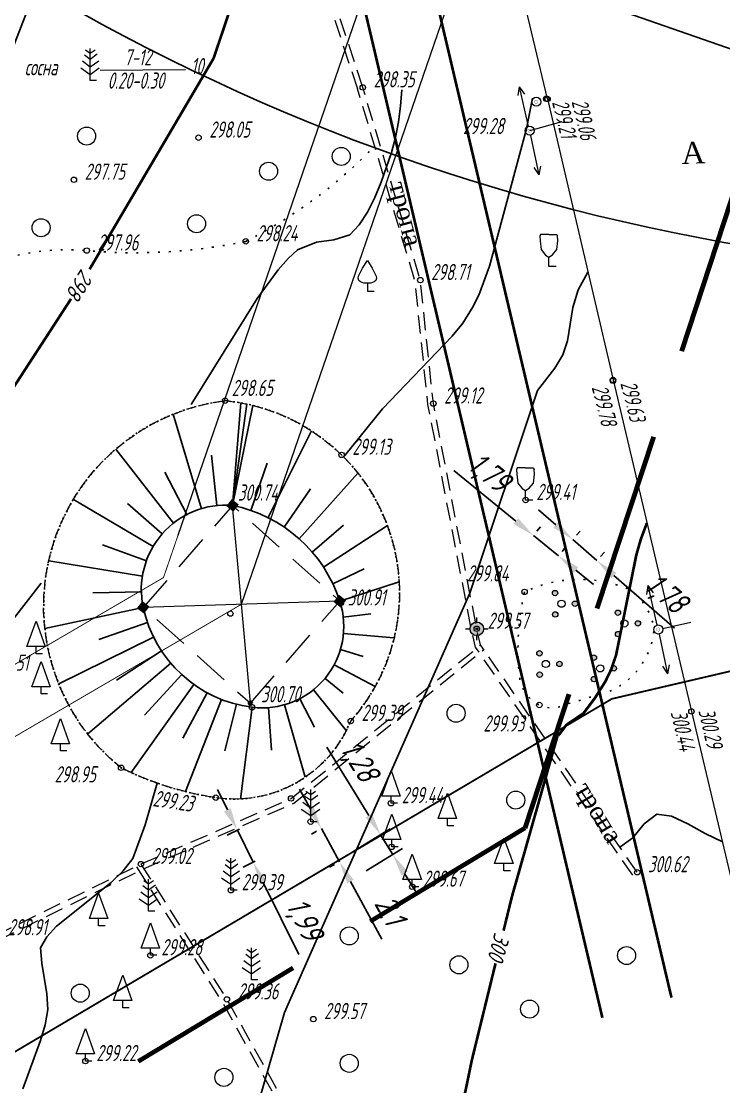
# Model space of a CAD drawing. Header units: metres. Extents: x -857 to 4713, y -766 to 4803.
# Drawn here: x 1942.5 to 1981.4, y 2021.8 to 2080.9 of the extents above; entities that cross this region are included whole.
import ezdxf
from ezdxf.lldxf.tags import DXFTag

# ---------------------------------------------------------------- set-up
doc = ezdxf.new("R2010")
doc.units = ezdxf.units.M
doc.set_wipeout_variables(frame=1)
for name, pattern in [('23', [3, 2, -1]), ('71327800', [1, 0, -1]), ('DASHED', [0.75, 0.5, -0.25]), ('DASHEDX2', [1.5, 1, -0.5]), ('DOT', [0.25, 0, -0.25])]:
    doc.linetypes.add(name, pattern=pattern)
for name, color, linetype, lineweight, transparency in [('31252100', 7, 'Continuous', 18, 0.65), ('51478610', 7, 'Continuous', 18, 0.65), ('71133200', 7, 'Continuous', 18, 0.65), ('71133300', 7, 'Continuous', 18, 0.65), ('71133600', 7, 'Continuous', 18, 0.65), ('71133800', 7, 'Continuous', 18, 0.65), ('71211000', 7, 'Continuous', 18, 0.65), ('CONTOURS-LABEL', 7, 'Continuous', 18, 0.65), ('GEO_POINTS', 7, 'Continuous', 18, 0.65), ('Otm', 7, 'Continuous', 18, 0.65), ('R_Поверхность5_CNT-MAJ', 7, 'Continuous', 18, 0.65), ('Sit', 7, 'Continuous', 18, 0.65), ('Text', 7, 'Continuous', 18, 0.65), ('Us_znak', 7, 'Continuous', 18, 0.65), ('Us_znak_fon', 7, 'Continuous', 18, 0.65)]:
    doc.layers.add(name, color=color, linetype=linetype, lineweight=lineweight, transparency=transparency)
for name, color, linetype in [('71327800', 7, 'Continuous'), ('R_Поверхность1_CNT-MAJ', 7, 'Continuous'), ('R_Поверхность1_CNT-MIN', 7, 'Continuous')]:
    doc.layers.add(name, color=color, linetype=linetype)
doc.layers.add('A_GRADE2D', color=7, linetype='Continuous', transparency=0.65)
doc.layers.add('оси и размеры', color=7, linetype='Continuous', lineweight=18)
doc.styles.add('eskd', font='ESKD1.shx', dxfattribs={"width": 1.2, "oblique": 15})
doc.styles.get("Standard").update_dxf_attribs({"font": 'GOST_0.TTF', "oblique": 15})
doc.styles.add('style1', font='times.ttf', dxfattribs={"height": 1})
tags = doc.linetypes.add('122-6_3 Газопровод-тр.подземный', pattern='A,8,-2,8,-2,2.7,["Г",Standard,S=2.5,R=0,X=0,Y=-1.25],-2.5,2.8,-2,8,-2,8,-2', length=50).pattern_tags.tags
tags[12] = DXFTag(74, 10)
doc.linetypes.add('ПОДЗ_ЛИНИИ_СВЯЗИ', pattern='A,4.8,-0.2,[133,ltypeshp.shx,S=0.2,R=0,X=-0.2,Y=0],-0.2,4.8,-2', length=12)
doc.dimstyles.new('ISO-25', dxfattribs={"dimtxt": 2.5, "dimasz": 2.5, "dimexe": 1.25, "dimexo": 0.625, "dimtad": 1, "dimtxsty": 'Standard', "dimcen": 2.5, "dimadec": 0, "dimazin": 0, "dimtfac": 1, "dimtmove": 0, "dimatfit": 3, "dimfxl": 1, "dimarcsym": 0})

# ---------------------------------------------------------------- blocks, each defined once
blk = doc.blocks.new('NAPR')
at = {"layer": 'Us_znak', "color": 0, "linetype": 'Continuous', "lineweight": -2}
for p in [(-0.191, 2.038), (0.189, 2.037)]:
    blk.add_line(p, (0, 2.5), dxfattribs=at)
blk.add_lwpolyline([(0, 0), (0, 2.5)], dxfattribs=at)
blk = doc.blocks.new('51478610')
at = {"style": 'eskd', "oblique": 15}
blk.add_attdef('Z', (1.11, -0.78), '', height=2, dxfattribs=at)
at = {"color": 7}
blk.add_wipeout([(0.5, 0.05), (0.48, 0.15), (0.44, 0.24), (0.39, 0.32), (0.32, 0.39), (0.24, 0.44), (0.15, 0.48), (0.05, 0.5), (-0.05, 0.5), (-0.15, 0.48), (-0.24, 0.44), (-0.32, 0.39), (-0.39, 0.32), (-0.44, 0.24), (-0.48, 0.15), (-0.5, 0.05), (-0.5, -0.05), (-0.48, -0.15), (-0.44, -0.24), (-0.39, -0.32), (-0.32, -0.39), (-0.24, -0.44), (-0.15, -0.48), (-0.05, -0.5), (0.05, -0.5), (0.15, -0.48), (0.24, -0.44), (0.32, -0.39), (0.39, -0.32), (0.44, -0.24), (0.48, -0.15), (0.5, -0.05)], dxfattribs=at)
at = {"color": 7, "const_width": 0.375}
blk.add_lwpolyline([(0.01, 0.01, 1), (-0.01, -0.01, 1), (0.01, 0.01)], format="xyb", close=True, dxfattribs=at)
blk.add_circle((0, 0), 0.5)
blk = doc.blocks.new('71133200')
for p, q in [((-0.924145, 3.560442), (-1.024145, 3.360442)), ((-0.024145, 3.560442), (-0.924145, 3.560442)), ((-0.024145, 3.560442), (0.875855, 3.560442)), ((0.875855, 3.560442), (0.958164, 3.395824)), ((-1.024145, 3.360442), (-0.977382, 2.864397)), ((-0.977382, 2.864397), (-0.861899, 1.88241)), ((0.861899, 1.88241), (0.975974, 2.864397)), ((0.975974, 2.864397), (0.958164, 3.395824)), ((-0.861899, 1.88241), (-0.374616, 1.28565)), ((-0.374616, 1.28565), (0, 1.039723)), ((0, 1.039723), (0.401375, 1.321765)), ((0.401375, 1.321765), (0.861899, 1.88241)), ((0, 0), (0, 1.039723)), ((0.8, 0), (0, 0))]:
    blk.add_line(p, q)
at = {"style": 'eskd', "oblique": 14.99997778}
blk.add_attdef('Z', (1.873004, -0.239356), '', height=2, dxfattribs=at)
blk = doc.blocks.new('71211000')
at = {"linetype": 'Continuous'}
h = blk.add_hatch(color=256, dxfattribs=at)
h.paths.add_polyline_path([(-0.39, -1.19, 1), (-0.99, -1.19, 1)])
h.paths.add_polyline_path([(-0.41, 1.18, 1), (-1.01, 1.18, 1)])
h.paths.add_polyline_path([(1.2, 0, 1), (1.8, 0, 1)])
for centre, radius in [((-0.71, 1.18), 0.3), ((0, 0), 0.4), ((1.5, 0), 0.3), ((-0.69, -1.19), 0.3)]:
    blk.add_circle(centre, radius)
blk = doc.blocks.new('71133800')
blk.add_lwpolyline([(0.71, 0), (0, 0), (0, 0.8), (-1.03, 0.8), (0, 3.61), (1.01, 0.8), (-0.03, 0.8)])
at = {"style": 'eskd', "oblique": 15}
blk.add_attdef('Z', (1.57, -0.8), '', height=2, dxfattribs=at)
blk = doc.blocks.new('71133600')
for p, q in [((-0.52, 3.39), (0, 3.02)), ((0, 3.02), (0.55, 3.39)), ((-0.86, 2.16), (0, 1.51)), ((0, 1.51), (0.96, 2.16))]:
    blk.add_line(p, q)
for points in [[(0.71, 0), (0, 0), (0, 3.55)], [(-0.64, 2.84), (0, 2.37), (0, 2.37), (0.78, 2.93)], [(-1.05, 1.38), (0, 0.67), (1, 1.38)]]:
    blk.add_lwpolyline(points)
at = {"style": 'eskd', "oblique": 15}
blk.add_attdef('Z', (2.03, -0.19), '', height=2, dxfattribs=at)
blk = doc.blocks.new('71133300')
for p, q in [((0, 0.91), (0, 0)), ((0, 0), (0.76, 0))]:
    blk.add_line(p, q)
blk.add_lwpolyline([(0, 0.91), (-0.38, 0.91), (-0.76, 1.03), (-0.95, 1.21), (-1.01, 1.47), (-0.99, 1.69), (-0.54, 2.57), (0, 3.42), (0.54, 2.57), (0.99, 1.69), (1.01, 1.47), (0.95, 1.21), (0.76, 1.03), (0.39, 0.91)], close=True)
at = {"style": 'eskd', "oblique": 15}
blk.add_attdef('Z', (1.77, -0.69), '', height=2, dxfattribs=at)
blk = doc.blocks.new('POINT')
at = {"layer": 'Us_znak', "linetype": 'Continuous', "lineweight": -2}
h = blk.add_hatch(color=0, dxfattribs=at)
edge = h.paths.add_edge_path()
edge.add_arc((0, 0), 0.05, 0, 360)
at = {"layer": 'Us_znak_fon', "linetype": 'Continuous', "true_color": 0xffffff}
blk.add_hatch(color=7, dxfattribs=at).paths.add_polyline_path([(-0.422, 0.05, -0.346708), (-0.05, 0.422), (-0.05, 0.625), (0.05, 0.625), (0.05, 0.422, -0.346708), (0.422, 0.05), (0.625, 0.05), (0.625, -0.05), (0.422, -0.05, -0.346708), (0.05, -0.422), (0.05, -0.625), (-0.05, -0.625), (-0.05, -0.422, -0.346708), (-0.422, -0.05), (-0.625, -0.05), (-0.625, 0.05)])
at = {"layer": 'Us_znak', "color": 0, "linetype": 'Continuous', "lineweight": -2}
for p, q in [((0, 0.375), (0, 0.625)), ((-0.625, 0), (-0.375, 0)), ((0.375, 0), (0.625, 0)), ((0, -0.625), (0, -0.375))]:
    blk.add_line(p, q, dxfattribs=at)
for radius in [0.375, 0.05]:
    blk.add_circle((0, 0), radius, dxfattribs=at)
blk = doc.blocks.new('31252100a')
blk.add_circle((0, 0), 1)
blk = doc.blocks.new('*U282')
at = {"layer": 'A_GRADE2D', "color": 7, "linetype": 'DOT', "ltscale": 0.5, "flags": 128}
blk.add_lwpolyline([(5192513.015, 4968827.202, -0.613686), (5192519.974, 4968809.461, -0.346095), (5192512.496, 4968805.212, -0.078225), (5192507.252, 4968806.867, -0.663047), (5192513.015, 4968827.202, -1.038678), (5192513.015, 4968827.202)], format="xyb", dxfattribs=at)
at = {"layer": 'A_GRADE2D', "color": 7}
for points in [[(5192513.881, 4968827.08), (5192513.424, 4968821.403)], [(5192514.22, 4968827.013), (5192513.424, 4968821.403)], [(5192510.128, 4968826.446), (5192511.701, 4968821.219)], [(5192514.554, 4968826.932), (5192513.424, 4968821.403)], [(5192517.799, 4968825.522), (5192515.391, 4968820.722)], [(5192506.954, 4968824.513), (5192510.163, 4968820.421)], [(5192512.256, 4968824.188), (5192512.554, 4968821.392)], [(5192515.335, 4968823.743), (5192514.43, 4968821.127)], [(5192509.672, 4968823.249), (5192510.894, 4968820.892)], [(5192520.362, 4968823.194), (5192517.111, 4968819.553)], [(5192517.737, 4968822.324), (5192516.289, 4968820.194)], [(5192504.607, 4968821.722), (5192509.02, 4968819.117)], [(5192507.599, 4968821.515), (5192509.531, 4968819.823)], [(5192519.575, 4968820.299), (5192517.841, 4968818.808)], [(5192522.002, 4968820.282), (5192518.468, 4968817.975)], [(5192506.221, 4968819.208), (5192508.649, 4968818.33)], [(5192503.243, 4968818.328), (5192508.431, 4968817.487)], [(5192520.712, 4968817.896), (5192518.979, 4968817.066)], [(5192519.366, 4968816.098), (5192522.654, 4968817.168)], [(5192505.676, 4968816.55), (5192508.372, 4968816.619)], [(5192508.475, 4968815.755), (5192503.02, 4968814.581)], [(5192521.093, 4968815.387), (5192519.558, 4968815.212)], [(5192506.011, 4968813.975), (5192508.711, 4968814.915)], [(5192503.798, 4968811.52), (5192509.048, 4968814.111)], [(5192522.368, 4968814.059), (5192519.57, 4968814.306)], [(5192520.666, 4968813.039), (5192519.4, 4968813.415)], [(5192506.993, 4968811.718), (5192509.481, 4968813.355)], [(5192505.408, 4968808.746), (5192510.004, 4968812.657)], [(5192521.319, 4968811.369), (5192519.056, 4968812.576)], [(5192508.549, 4968809.784), (5192510.609, 4968812.029)], [(5192519.547, 4968810.999), (5192518.551, 4968811.823)], [(5192507.81, 4968806.603), (5192511.287, 4968811.48)], [(5192510.669, 4968808.51), (5192512.026, 4968811.019)], [(5192519.727, 4968808.926), (5192517.906, 4968811.186)], [(5192510.822, 4968805.549), (5192512.817, 4968810.652)], [(5192517.963, 4968809.111), (5192517.146, 4968810.691)], [(5192512.992, 4968807.812), (5192513.647, 4968810.385)], [(5192514.504, 4968810.222), (5192513.858, 4968805.137)], [(5192515.586, 4968807.852), (5192515.41, 4968810.199)], [(5192517.441, 4968806.342), (5192516.303, 4968810.357)]]:
    blk.add_lwpolyline(points, dxfattribs=at)
at = {"layer": 'A_GRADE2D', "color": 7, "linetype": 'Continuous', "ltscale": 0.5}
blk.add_lwpolyline([(5192513.424, 4968821.403, -0.269974), (5192519.366, 4968816.098, -0.550086), (5192514.504, 4968810.222, -0.318284), (5192508.475, 4968815.755, -0.50262), (5192513.424, 4968821.403, 0.435844), (5192513.424, 4968821.403), (5192513.424, 4968821.403)], format="xyb", dxfattribs=at)
blk = doc.blocks.new('*D338')
at = {"color": 0, "lineweight": -2, "transparency": 16777216}
for p, q in [((1953.914, 2037.18), (1953.361, 2038.3)), ((1954.579, 2036.114), (1953.907, 2035.782)), ((1954.468, 2036.059), (1955.348, 2034.276)), ((1955.46, 2034.331), (1954.788, 2034)), ((1955.902, 2033.156), (1957.868, 2029.174))]:
    blk.add_line(p, q, dxfattribs=at)
at = {"color": 0, "transparency": 16777216}
for points in [[(1954.101, 2037.272), (1953.728, 2037.087), (1954.468, 2036.059)], [(1956.089, 2033.248), (1955.715, 2033.063), (1955.348, 2034.276)]]:
    blk.add_solid(points, dxfattribs=at)
at = {"layer": 'Defpoints', "color": 0, "transparency": 16777216}
for p in [(1954.86, 2036.252), (1955.348, 2034.276), (1955.74, 2034.47)]:
    blk.add_point(p, dxfattribs=at)
at = {"color": 0, "transparency": 16777216, "insert": (1958.086, 2031.061), "char_height": 1.25, "attachment_point": 5, "rotation": 296.28435}
blk.add_mtext('1,99', dxfattribs=at)
blk = doc.blocks.new('*D339')
at = {"color": 0, "lineweight": -2, "transparency": 16777216}
for p, q in [((1958.521, 2037.236), (1957.92, 2038.332)), ((1958.848, 2035.99), (1958.574, 2035.84)), ((1959.122, 2036.14), (1960.13, 2034.302)), ((1959.856, 2034.152), (1959.582, 2034.001)), ((1960.73, 2033.205), (1962.479, 2030.016))]:
    blk.add_line(p, q, dxfattribs=at)
at = {"color": 0, "transparency": 16777216}
for points in [[(1958.704, 2037.336), (1958.338, 2037.136), (1959.122, 2036.14)], [(1960.913, 2033.306), (1960.548, 2033.105), (1960.13, 2034.302)]]:
    blk.add_solid(points, dxfattribs=at)
at = {"layer": 'Defpoints', "color": 0, "transparency": 16777216}
for p in [(1959.122, 2036.14), (1960.13, 2034.302, -0.093), (1960.13, 2034.302)]:
    blk.add_point(p, dxfattribs=at)
at = {"color": 0, "transparency": 16777216, "insert": (1962.81, 2031.558), "char_height": 1.25, "attachment_point": 5, "rotation": 298.731}
blk.add_mtext('2,1', dxfattribs=at)
blk = doc.blocks.new('*D340')
at = {"color": 0, "lineweight": -2, "transparency": 16777216}
for p, q in [((1972.103, 2052.969), (1971.16, 2053.789)), ((1973.251, 2052.384), (1973.456, 2052.62)), ((1973.046, 2052.148), (1974.388, 2050.981)), ((1974.593, 2051.217), (1974.798, 2051.453)), ((1975.331, 2050.161), (1978.682, 2047.246))]:
    blk.add_line(p, q, dxfattribs=at)
at = {"color": 0, "transparency": 16777216}
for points in [[(1972.24, 2053.126), (1971.966, 2052.811), (1973.046, 2052.148)], [(1975.468, 2050.318), (1975.194, 2050.004), (1974.388, 2050.981)]]:
    blk.add_solid(points, dxfattribs=at)
at = {"layer": 'Defpoints', "color": 0, "transparency": 16777216}
for p in [(1973.046, 2052.148), (1974.388, 2050.981), (1974.388, 2050.981)]:
    blk.add_point(p, dxfattribs=at)
at = {"color": 0, "transparency": 16777216, "insert": (1978.155, 2049.072), "char_height": 1.25, "attachment_point": 5, "rotation": 318.98525}
blk.add_mtext('1,78', dxfattribs=at)
blk = doc.blocks.new('*D341')
at = {"color": 0, "lineweight": -2, "transparency": 16777216}
for p, q in [((1969.896, 2053.167), (1966.454, 2055.973)), ((1971.063, 2052.619), (1971.26, 2052.861)), ((1972.256, 2051.243), (1970.865, 2052.377)), ((1972.454, 2051.485), (1972.651, 2051.727)), ((1973.225, 2050.453), (1974.194, 2049.663))]:
    blk.add_line(p, q, dxfattribs=at)
at = {"color": 0, "transparency": 16777216}
for points in [[(1970.028, 2053.328), (1969.765, 2053.005), (1970.865, 2052.377)], [(1973.357, 2050.614), (1973.094, 2050.292), (1972.256, 2051.243)]]:
    blk.add_solid(points, dxfattribs=at)
at = {"layer": 'Defpoints', "color": 0, "transparency": 16777216}
for p in [(1970.865, 2052.377), (1970.865, 2052.377), (1972.256, 2051.243)]:
    blk.add_point(p, dxfattribs=at)
at = {"color": 0, "transparency": 16777216, "insert": (1968.342, 2055.764), "char_height": 1.25, "attachment_point": 5, "rotation": 320.81285}
blk.add_mtext('1,79', dxfattribs=at)
blk = doc.blocks.new('*D348')
at = {"color": 0, "lineweight": -2, "transparency": 16777216}
for p, q in [((1961.751, 2036.865), (1959.42, 2040.645)), ((1960.929, 2034.89), (1962.939, 2036.129)), ((1963.077, 2034.714), (1962.407, 2035.801)), ((1961.599, 2033.803), (1963.609, 2035.042)), ((1963.733, 2033.65), (1964.389, 2032.586))]:
    blk.add_line(p, q, dxfattribs=at)
at = {"color": 0, "transparency": 16777216}
for points in [[(1961.928, 2036.974), (1961.574, 2036.755), (1962.407, 2035.801)], [(1963.91, 2033.76), (1963.556, 2033.541), (1963.077, 2034.714)]]:
    blk.add_solid(points, dxfattribs=at)
at = {"layer": 'Defpoints', "color": 0, "transparency": 16777216}
for p in [(1962.407, 2035.801), (1960.663, 2034.726), (1961.333, 2033.639)]:
    blk.add_point(p, dxfattribs=at)
at = {"color": 0, "transparency": 16777216, "insert": (1961.135, 2039.828), "char_height": 1.25, "attachment_point": 5, "rotation": 301.65677}
blk.add_mtext('1,28', dxfattribs=at)
blk = doc.blocks.new('*D356')
at = {"color": 0, "lineweight": -2, "transparency": 16777216}
for p, q in [((1945.354, 2091.741), (1945.246, 2091.436)), ((1946.633, 2091.613), (1983.112, 2078.85)), ((1984.192, 2078.153), (1984.085, 2077.848))]:
    blk.add_line(p, q, dxfattribs=at)
at = {"color": 0, "transparency": 16777216}
for points in [[(1946.702, 2091.809), (1946.564, 2091.416), (1945.453, 2092.025)], [(1983.18, 2079.047), (1983.043, 2078.654), (1984.291, 2078.437)]]:
    blk.add_solid(points, dxfattribs=at)
at = {"layer": 'Defpoints', "color": 0, "transparency": 16777216}
for p in [(1945.457, 2092.036, 312.927), (1984.291, 2078.437), (1984.295, 2078.448, 300.747)]:
    blk.add_point(p, dxfattribs=at)
at = {"color": 0, "transparency": 16777216, "insert": (1965.182, 2086.116), "char_height": 1.25, "attachment_point": 5, "rotation": 340.7172}
blk.add_mtext('40', dxfattribs=at)

msp = doc.modelspace()

# ---------------------------------------------------------------- hatches: boundary and pattern name
at = {"linetype": '23'}
for points in [[(1954.244, 2053.692), (1954.552, 2054.085), (1954.159, 2054.394), (1953.85, 2054)], [(1954.244, 2053.692), (1954.552, 2054.085), (1954.159, 2054.394), (1953.85, 2054)], [(1949.295, 2048.044), (1949.603, 2048.437), (1949.21, 2048.746), (1948.901, 2048.352)], [(1949.295, 2048.044), (1949.603, 2048.437), (1949.21, 2048.746), (1948.901, 2048.352)], [(1960.185, 2048.387), (1960.494, 2048.781), (1960.1, 2049.089), (1959.792, 2048.696)], [(1960.185, 2048.387), (1960.494, 2048.781), (1960.1, 2049.089), (1959.792, 2048.696)]]:
    msp.add_hatch(color=256, dxfattribs=at).paths.add_polyline_path(points)

# ---------------------------------------------------------------- linework, layer by layer
at = {"color": 192, "linetype": 'ПОДЗ_ЛИНИИ_СВЯЗИ', "lineweight": 60, "ltscale": 0.4, "const_width": 0.15, "elevation": 294.927, "flags": 128}
msp.add_lwpolyline([(1935.033, 2211.86), (1939.577, 2190.512), (1959.797, 2106.201), (1978.518, 2026.781)], dxfattribs=at)
at = {"color": 192, "linetype": 'ПОДЗ_ЛИНИИ_СВЯЗИ', "lineweight": 60, "ltscale": 0.4, "const_width": 0.15, "flags": 128}
msp.add_lwpolyline([(1931.122, 2211.099), (1935.666, 2189.75), (1955.886, 2105.439), (1974.691, 2025.662)], dxfattribs=at)
at = {"layer": '71327800', "linetype": '71327800', "ltscale": 0.5, "flags": 128}
for points, elevation in [([(1954.934, 2068.665, 0.08541), (1962.074, 2073.947, -0.557978)], 298.241), ([(1940.579, 2024.391, 0.119824), (1946.777, 2016.169, 0.162636), (1948.115, 2015.659, -0.480593), (1948.497, 2013.781, -0.0793), (1943.589, 2012.345, -0.005364), (1938.651, 2011.772, 0.37879), (1934.265, 2006.987, 0.320853), (1936.007, 2006.296, -0.194474), (1940.117, 2005.301, 0.036726), (1941.609, 2001.035, 0.09024), (1942.952, 1999.028, 5.52321)], 303.345)]:
    msp.add_lwpolyline(points, format="xyb", dxfattribs=dict(at, elevation=elevation))
at = {"layer": 'GEO_POINTS', "color": 1}
for points, elevation in [([(1961.419, 2077.19), (1961.419, 2077.19)], 298.351), ([(1971.578, 2076.562), (1971.578, 2076.562)], 299.211), ([(1971.652, 2076.552), (1971.652, 2076.552)], 299.057), ([(1970.661, 2074.793), (1970.661, 2074.793)], 299.275), ([(1952.318, 2074.407), (1952.318, 2074.407)], 298.049), ([(1945.412, 2072.076), (1945.412, 2072.076)], 297.754), ([(1946.129, 2068.154), (1946.129, 2068.154)], 297.965), ([(1954.934, 2068.665), (1954.934, 2068.665)], 298.241), ([(1964.605, 2066.516), (1964.605, 2066.516)], 298.71), ([(1975.272, 2060.942), (1975.272, 2060.942)], 299.777), ([(1975.28, 2060.99), (1975.28, 2060.99)], 299.633), ([(1953.792, 2059.842), (1953.792, 2059.842)], 298.646), ([(1965.326, 2059.682), (1965.326, 2059.682)], 299.117), ([(1960.242, 2056.841), (1960.242, 2056.841)], 299.133), ([(1970.438, 2054.339), (1970.438, 2054.339)], 299.412), ([(1970.378, 2049.252), (1970.378, 2049.252)], 299.843), ([(1960.207, 2048.644), (1960.207, 2048.644)], 300.906), ([(1954.083, 2048.049), (1954.083, 2048.049)], 334.776), ([(1967.732, 2047.206), (1967.732, 2047.206)], 299.572), ([(1955.281, 2042.862), (1955.281, 2042.862)], 300.701), ([(1971.195, 2042.985), (1971.195, 2042.985)], 299.932), ([(1979.622, 2042.63), (1979.622, 2042.63)], 300.294), ([(1960.751, 2042.101), (1960.751, 2042.101)], 299.391), ([(1948.029, 2039.507), (1948.029, 2039.507)], 298.947), ([(1953.272, 2037.852), (1953.272, 2037.852)], 299.228), ([(1957.443, 2037.809), (1957.443, 2037.809)], 299.298), ([(1962.98, 2037.546), (1962.98, 2037.546)], 299.442), ([(1958.53, 2036.524), (1958.53, 2036.524)], 299.477), ([(1963.019, 2035.129), (1963.019, 2035.129)], 299.595), ([(1949.126, 2034.176), (1949.126, 2034.176)], 299.017), ([(1976.618, 2033.723), (1976.618, 2033.723)], 300.617), ([(1954.108, 2032.727), (1954.108, 2032.727)], 299.389), ([(1964.158, 2032.916), (1964.158, 2032.916)], 299.671), ([(1949.656, 2029.123), (1949.656, 2029.123)], 299.28), ([(1953.887, 2026.681), (1953.887, 2026.681)], 299.362), ([(1958.676, 2025.59), (1958.676, 2025.59)], 299.569), ([(1946.055, 2023.261), (1946.055, 2023.261)], 299.225)]:
    msp.add_lwpolyline(points, dxfattribs=dict(at, elevation=elevation))
for centre in [(1961.419, 2077.19, 298.351), (1971.578, 2076.562, 299.211), (1971.652, 2076.552, 299.057), (1970.661, 2074.793, 299.275), (1952.318, 2074.407, 298.049), (1945.412, 2072.076, 297.754), (1954.934, 2068.665, 298.241), (1946.129, 2068.154, 297.965), (1964.605, 2066.516, 298.71), (1975.272, 2060.942, 299.777), (1975.28, 2060.99, 299.633), (1953.792, 2059.842, 298.646), (1965.326, 2059.682, 299.117), (1960.242, 2056.841, 299.133), (1970.438, 2054.339, 299.412), (1970.378, 2049.252, 299.843), (1960.207, 2048.644, 300.906), (1954.083, 2048.049, 334.776), (1967.732, 2047.206, 299.572), (1955.281, 2042.862, 300.701), (1971.195, 2042.985, 299.932), (1979.622, 2042.63, 300.294), (1960.751, 2042.101, 299.391), (1948.029, 2039.507, 298.947), (1953.272, 2037.852, 299.228), (1957.443, 2037.809, 299.298), (1962.98, 2037.546, 299.442), (1958.53, 2036.524, 299.477), (1963.019, 2035.129, 299.595), (1949.126, 2034.176, 299.017), (1976.618, 2033.723, 300.617), (1954.108, 2032.727, 299.389), (1964.158, 2032.916, 299.671), (1949.656, 2029.123, 299.28), (1953.887, 2026.681, 299.362), (1958.676, 2025.59, 299.569), (1946.055, 2023.261, 299.225)]:
    msp.add_circle(centre, 0.15, dxfattribs=at)
at = {"layer": 'GEO_POINTS', "lineweight": 60}
for centre in [(1954.201, 2054.043, 300.737), (1960.143, 2048.738, 300.07), (1960.143, 2048.738, 300.07), (1955.194, 2043.09, 300.747)]:
    msp.add_circle(centre, 0.06, dxfattribs=at)
at = {"layer": 'R_Поверхность1_CNT-MAJ', "color": 32, "const_width": 0.15, "elevation": 298}
msp.add_lwpolyline([(1953.153, 2078.802), (1945.923, 2066.508), (1941.713, 2060.029), (1940.506, 2058.432), (1939.976, 2057.844), (1939.092, 2057.15), (1938.312, 2056.757), (1937.631, 2056.357), (1936.981, 2055.745), (1930.411, 2048.304), (1928.869, 2046.406), (1927.565, 2044.582), (1926.524, 2042.79), (1925.335, 2040.217), (1924.195, 2037.658), (1923.695, 2036.963), (1923.204, 2036.159), (1922.863, 2035.351), (1921.599, 2031.571), (1920.867, 2028.982), (1920.543, 2028.171), (1920.138, 2027.415), (1919.688, 2026.688), (1919.101, 2026.104)], dxfattribs=at)
at = {"layer": 'R_Поверхность1_CNT-MAJ', "color": 32, "const_width": 0.15, "elevation": 300}
msp.add_lwpolyline([(1972.204, 2041.273, 0.027111), (1965.579, 2014.242, -2.452345)], format="xyb", dxfattribs=at)
at = {"layer": 'R_Поверхность1_CNT-MIN', "color": 32}
for points, elevation in [([(1945.671, 2088.759), (1941.89, 2078.99), (1941.354, 2076.985), (1940.541, 2075.176), (1939.968, 2073.837), (1938.944, 2072.382), (1937.126, 2069.515), (1927.993, 2060.089), (1916.823, 2046.087), (1915.794, 2044.933), (1915.317, 2044.289), (1915.001, 2043.596), (1914.751, 2042.81), (1914.439, 2042.068), (1913.989, 2041.457), (1913.362, 2041.103), (1912.587, 2040.881), (1910.012, 2040.446), (1901.29, 2036.747), (1901.244, 2036.717)], 297.5), ([(1963.573, 2077.056), (1963.505, 2076.159), (1963.387, 2075.282), (1963.22, 2074.425), (1963.004, 2073.588), (1962.427, 2071.944), (1962.082, 2071.094), (1961.681, 2070.284), (1961.222, 2069.575), (1960.697, 2069.025), (1959.808, 2068.751), (1958.844, 2068.622), (1957.807, 2068.194), (1957.275, 2067.717), (1956.721, 2067.092), (1955.562, 2065.492), (1951.914, 2059.624)], 298.5), ([(1973.888, 2066.961), (1973.879, 2066.95), (1973.343, 2065.988), (1973.055, 2065.006), (1972.752, 2063.162), (1972.502, 2062.389), (1972.058, 2061.649), (1971.094, 2060.413), (1967.353, 2049.171), (1957.081, 2025.953), (1953.995, 2015.258), (1952.922, 2006.16)], 299.5), ([(1943.607, 2049.739), (1939.813, 2044.875), (1935.666, 2038.617), (1930.553, 2024.385), (1926.543, 2014.194), (1926.006, 2013.12), (1925.448, 2012.165), (1924.864, 2011.35), (1924.143, 2010.587), (1923.392, 2009.992), (1922.621, 2009.51), (1921.058, 2008.658), (1920.287, 2008.176), (1915.209, 2004.419), (1915.209, 2004.419)], 298.5), ([(1950.022, 2038.662), (1950.022, 2038.662), (1949.354, 2036.341), (1948.674, 2034.49), (1948.147, 2033.808), (1947.471, 2033.157), (1944.45, 2030.733), (1943.907, 2030.138), (1943.565, 2029.532), (1943.636, 2028.685), (1943.906, 2026.994), (1943.966, 2026.116), (1943.816, 2025.269), (1943.555, 2024.397), (1942.582, 2021.734)], 299), ([(1981.338, 2035.402), (1980.391, 2035.861), (1979.43, 2036.399), (1978.514, 2036.825), (1977.706, 2036.948), (1977.011, 2036.406), (1976.384, 2035.632), (1975.657, 2035.118)], 300.5)]:
    msp.add_lwpolyline(points, dxfattribs=dict(at, elevation=elevation))
at = {"layer": 'R_Поверхность5_CNT-MAJ', "color": 32, "const_width": 0.15, "elevation": 298, "flags": 128}
msp.add_lwpolyline([(1963.526, 2110.388), (1963.323, 2110.178), (1963.092, 2109.624), (1962.57, 2107.799), (1961.473, 2103.515), (1953.153, 2078.802)], dxfattribs=at)
at = {"layer": 'Sit', "flags": 128}
for points, elevation in [([(1971.652, 2076.552), (1962.417, 2115.233), (1958.901, 2129.586), (1957.862, 2134.193), (1955.01, 2146.544), (1951.586, 2161.005), (1947.625, 2177.086), (1944.295, 2191.52), (1941.176, 2204.784), (1940.349, 2209.219)], 298.209), ([(1954.697, 2048.566), (2002.463, 2187.399)], 300.07), ([(1995.269, 2180.527), (1951.178, 2052.374)], 295.573), ([(1955.194, 2043.09), (1954.201, 2054.043)], 300.747), ([(1955.194, 2043.09), (1954.201, 2054.043)], 300.747), ([(1960.143, 2048.738), (1949.252, 2048.395)], 300.07), ([(1960.143, 2048.738), (1949.252, 2048.395)], 300.07)]:
    msp.add_lwpolyline(points, dxfattribs=dict(at, elevation=elevation))
at = {"layer": 'Sit', "linetype": 'DASHEDX2', "flags": 128}
for points, elevation in [([(1961.134, 2077.097), (1956.663, 2090.693)], 298.351), ([(1961.419, 2077.19), (1956.948, 2090.786)], 298.351), ([(1941.064, 2030.223), (1949.126, 2034.176), (1957.443, 2037.809), (1967.944, 2046.311)], 296.46), ([(1941.196, 2029.954), (1949.252, 2033.904), (1957.6, 2037.55), (1968.133, 2046.078)], 296.46), ([(1948.873, 2034.015), (1953.629, 2026.527), (1958.815, 2017.226)], 299.017), ([(1949.126, 2034.176), (1953.887, 2026.681), (1959.077, 2017.372)], 299.017)]:
    msp.add_lwpolyline(points, dxfattribs=dict(at, elevation=elevation))
at = {"layer": 'Sit', "flags": 128}
msp.add_lwpolyline([(1946.869, 2078.144), (1951.599, 2078.178)], dxfattribs=at)
at = {"layer": 'Sit'}
for points, elevation in [([(1971.652, 2076.552), (1975.28, 2060.99), (1979.622, 2042.63), (1983.069, 2028.111)], 299.057), ([(1977.777, 2047.163), (1979.582, 2047.565)], 300.179)]:
    msp.add_lwpolyline(points, dxfattribs=dict(at, elevation=elevation))
at = {"layer": 'Sit', "linetype": 'DASHED', "elevation": 298.646, "flags": 128}
msp.add_lwpolyline([(1953.792, 2059.842, -0.613686), (1960.751, 2042.101, -0.346095), (1953.272, 2037.852, -0.078225), (1948.029, 2039.507, -0.663047), (1953.792, 2059.842, -1.038678)], format="xyb", dxfattribs=at)
at = {"layer": 'Sit', "elevation": 300.747}
msp.add_lwpolyline([(1954.201, 2054.043, -0.269974), (1960.143, 2048.738, -0.550086), (1955.281, 2042.862, -0.318284), (1949.252, 2048.395, -0.50262), (1954.201, 2054.043, 0.435844)], format="xyb", dxfattribs=at)
at = {"layer": 'Sit', "linetype": 'DASHEDX2', "ltscale": 2, "elevation": 300.747, "flags": 128}
msp.add_lwpolyline([(1955.194, 2043.09), (1960.143, 2048.738), (1954.201, 2054.043), (1949.252, 2048.395)], close=True, dxfattribs=at)
msp.add_lwpolyline([(1955.194, 2043.09), (1960.143, 2048.738), (1954.201, 2054.043), (1949.252, 2048.395)], close=True, dxfattribs=at)
at = {"layer": 'Sit', "const_width": 0.05}
for points, elevation in [([(1871.933, 2004.244), (1950.376, 2050.043)], 312.927), ([(1954.697, 2048.566), (1877.858, 2003.703), (1873.637, 2001.813)], 300.07)]:
    msp.add_lwpolyline(points, dxfattribs=dict(at, elevation=elevation))

# ---------------------------------------------------------------- block references
at = {"layer": '31252100', "color": 7, "xscale": 0.5, "yscale": 0.5, "zscale": 0.5}
for p in [(1946.119, 2074.492), (1960.222, 2073.368), (1956.195, 2072.549), (1943.595, 2069.42), (1952.209, 2069.638), (1966.585, 2042.527), (1969.89, 2037.721), (1960.668, 2030.199), (1976.032, 2029.112), (1966.743, 2028.596), (1945.766, 2027.026), (1970.656, 2026.146), (1960.666, 2023.141), (1953.722, 2022.364)]:
    msp.add_blockref('31252100a', p, dxfattribs=at)
at = {"layer": '71133200', "color": 0, "xscale": 0.5, "yscale": 0.5, "zscale": 0.5}
for p in [(1971.731, 2067.266, 299.478), (1970.438, 2054.339, 299.412)]:
    msp.add_blockref('71133200', p, dxfattribs=at)
at = {"layer": '71133300', "color": 0, "xscale": 0.5, "yscale": 0.5, "zscale": 0.5}
msp.add_blockref('71133300', (1961.669, 2065.9, 298.71), dxfattribs=at)
at = {"layer": '71133600', "color": 7, "xscale": 0.5, "yscale": 0.5, "zscale": 0.5}
msp.add_blockref('71133600', (1946.315, 2077.577), dxfattribs=at)
at = {"layer": '71133600', "color": 0, "xscale": 0.5, "yscale": 0.5, "zscale": 0.5}
for p in [(1958.53, 2036.524, 299.477), (1954.108, 2032.727, 299.389), (1949.551, 2031.564, 298.833), (1955.255, 2027.76, 298.837)]:
    msp.add_blockref('71133600', p, dxfattribs=at)
at = {"layer": '71133800', "color": 0, "xscale": 0.5, "yscale": 0.5, "zscale": 0.5}
for p in [(1943.321, 2045.825, 296.46), (1943.602, 2043.599, 298.646), (1944.669, 2040.441, 298.186), (1962.98, 2037.546, 299.442), (1966.11, 2036.293, 299.981), (1963.019, 2035.129, 299.595), (1969.236, 2033.805, 301.859), (1964.158, 2032.916, 299.671), (1946.784, 2030.755, 298.928), (1949.656, 2029.123, 299.28), (1948.117, 2026.221, 299.199), (1946.055, 2023.261, 299.225)]:
    msp.add_blockref('71133800', p, dxfattribs=at)
at = {"layer": '71211000', "color": 0, "xscale": 0.5, "yscale": 0.5, "zscale": 0.5}
for p in [(1972.423, 2048.596), (1975.907, 2047.506), (1971.56, 2045.26), (1974.572, 2045.016)]:
    msp.add_blockref('71211000', p, dxfattribs=at)
at = {"layer": 'A_GRADE2D', "color": 7}
msp.add_blockref('*U282', (-5190559.223, -4966767.36), dxfattribs=at)
at = {"layer": 'Sit', "linetype": 'Continuous'}
for p, rotation in [((1970.66, 2074.792, 299.275), 12.80403912542133), ((1970.66, 2074.792, 299.275), 191.8521374319582), ((1977.785, 2047.168, 300.179), 12.80403912542133), ((1977.785, 2047.168, 300.179), 191.8521374319582)]:
    msp.add_blockref('NAPR', p, dxfattribs=dict(at, rotation=rotation))
msp.add_blockref('POINT', (1967.732, 2047.206, 299.572), dxfattribs=at)

# ---------------------------------------------------------------- texts
at = {"layer": 'GEO_POINTS', "oblique": 13, "width": 0.8}
for s, p in [('298.35', (1962.019, 2077.19, 298.351)), ('298.05', (1952.918, 2074.407, 298.049)), ('299.28', (1966.971, 2074.603, 299.275)), ('297.75', (1946.012, 2072.076, 297.754)), ('298.24', (1955.534, 2068.665, 298.241)), ('297.96', (1946.729, 2068.154, 297.965)), ('298.71', (1965.205, 2066.516, 298.71)), ('298.65', (1954.159, 2060.099, 298.646)), ('299.12', (1965.926, 2059.682, 299.117)), ('299.13', (1960.842, 2056.841, 299.133)), ('299.41', (1971.038, 2054.339, 299.412)), ('299.84', (1967.194, 2049.828, 299.843)), ('300.91', (1960.581, 2048.494, 300.906)), ('299.57', (1968.332, 2047.206, 299.572)), ('298.51', (1940.759, 2044.883, 298.514)), ('300.70', (1955.783, 2043.133, 300.701)), ('299.39', (1961.351, 2042.101, 299.391)), ('299.93', (1968.106, 2041.517, 299.932)), ('298.95', (1944.347, 2038.699, 298.947)), ('299.44', (1963.58, 2037.546, 299.442)), ('299.02', (1949.726, 2034.176, 299.017)), ('300.62', (1977.218, 2033.723, 300.617)), ('299.39', (1954.708, 2032.727, 299.389)), ('299.67', (1964.758, 2032.916, 299.671)), ('298.91', (1941.768, 2030.234, 298.91)), ('299.28', (1950.256, 2029.123, 299.28)), ('299.36', (1954.487, 2026.681, 299.362)), ('299.57', (1959.276, 2025.59, 299.569)), ('299.22', (1946.655, 2023.261, 299.225))]:
    msp.add_text(s, height=0.9, dxfattribs=at).set_placement(p)
for s, rotation, p in [('299.21', 283.98762, (1971.895, 2076.371, 299.211)), ('299.06', 283.18965, (1972.979, 2076.401, 299.057)), ('299.78', 284.05894, (1974.092, 2060.576, 299.777)), ('299.63', 284.29243, (1975.678, 2060.8, 299.633)), ('300.44', 283.35868, (1978.459, 2042.569, 300.294)), ('300.29', 283.35868, (1979.995, 2042.666, 300.294)), ('299.23', 351.58733, (1949.754, 2037.389, 299.228))]:
    msp.add_text(s, height=0.9, rotation=rotation, dxfattribs=at).set_placement(p)
at = {"layer": 'Otm', "oblique": 13, "width": 0.8}
for s, p in [('7-12', (1948.206, 2078.405, 0.02)), ('10', (1951.9, 2077.92, 0.02)), ('сосна', (1942.693, 2077.858, 0.02)), ('0.20-0.30', (1947.281, 2077.119, 0.02)), ('300.74', (1954.501, 2054.303, 300.737))]:
    msp.add_text(s, height=0.9, dxfattribs=at).set_placement(p)
at = {"layer": 'Text', "style": 'style1'}
for s, height, rotation, p in [('А', 1.2, 2.13396, (1979.091, 2072.946, -296.436)), ('тропа', 1, 284.84117, (1962.853, 2071.827, -292.278)), ('тропа', 1, 300.93474, (1973.147, 2038.345, -292.278))]:
    msp.add_text(s, height=height, rotation=rotation, dxfattribs=at).set_placement(p)

# ---------------------------------------------------------------- dimensions: what is measured, and where the dimension line sits
dim = msp.add_aligned_dim(p1=(1945.457, 2092.036, 312.927), p2=(1984.295, 2078.448, 300.747), distance=-0.012, text='40', dimstyle='ISO-25', override={"dimscale": 0.5})
dim.commit()
dim.dimension.update_dxf_attribs({"geometry": '*D356', "text_midpoint": (1965.182, 2086.116)})
for p1, p2, distance, picture, middle in [((1972.256, 2051.243), (1970.865, 2052.377), 0, '*D341', (1968.342, 2055.764)), ((1954.86, 2036.252), (1955.74, 2034.47), -0.437, '*D338', (1958.086, 2031.061)), ((1959.122, 2036.14), (1960.13, 2034.302, -0.093), -0.001, '*D339', (1962.81, 2031.558))]:
    dim = msp.add_aligned_dim(p1=p1, p2=p2, distance=distance, dimstyle='ISO-25', override={"dimscale": 0.5})
    dim.commit()
    dim.dimension.update_dxf_attribs({"geometry": picture, "text_midpoint": middle})
dim = msp.add_linear_dim(base=(1962.407, 2035.801), p1=(1961.333, 2033.639), p2=(1960.663, 2034.726), angle=121.65677, dimstyle='ISO-25', override={"dimscale": 0.5})
dim.commit()
dim.dimension.update_dxf_attribs({"geometry": '*D348', "text_midpoint": (1960.258, 2039.287), "dimtype": 161})

# ---------------------------------------------------------------- next in the draw order: block references
at = {"layer": '51478610', "color": 0, "xscale": 0.4999999999999997, "yscale": 0.4999999999999997, "zscale": 0.4999999999999997, "rotation": 350.9665559237041}
for p in [(1971.029, 2076.395, 299.151), (1970.66, 2074.792, 299.275), (1977.785, 2047.168, 300.179)]:
    msp.add_blockref('51478610', p, dxfattribs=at)

# ---------------------------------------------------------------- next in the draw order: texts
at = {"layer": 'CONTOURS-LABEL', "color": 32, "char_height": 0.9, "attachment_point": 5, "bg_fill": 3, "box_fill_scale": 1.2, "bg_fill_color": 256, "bg_fill_true_color": 13158600, "bg_fill_transparency": 0}
for s, insert, rotation in [('298', (1945.78, 2066.288, 298), 236.98682), ('300', (1968.964, 2029.592, 300), 254.97618)]:
    msp.add_mtext(s, dxfattribs=dict(at, insert=insert, rotation=rotation))

# ---------------------------------------------------------------- next in the draw order: linework, layer by layer
at = {"linetype": 'DASHED', "lineweight": 70, "ltscale": 20, "elevation": 300.747}
msp.add_lwpolyline([(2015.012, 2171.826), (1970.385, 2036.163), (1889.966, 1987.654)], dxfattribs=at)
msp.add_circle((1927.819, 2018.595), 2784.802)
at = {"layer": '71327800', "linetype": '71327800', "ltscale": 0.5, "flags": 128}
for points, elevation in [([(1954.934, 2068.665, -0.07446), (1946.129, 2068.154, 0.193189), (1937.378, 2065.533, 4.910384)], 298.241), ([(1970.378, 2049.252, 0.084875), (1970.098, 2044.56, 0.25476), (1971.195, 2042.985, 0.251476), (1972.67, 2043.029, 0.005689), (1975.069, 2043.735, 0.270563), (1977.547, 2047.086, 0.228853), (1976.184, 2049.382, 0.215441), (1970.378, 2049.252, -5.58171)], 299.843)]:
    msp.add_lwpolyline(points, format="xyb", dxfattribs=dict(at, elevation=elevation))
at = {"layer": 'Defpoints', "ltscale": 100}
msp.add_circle((2001.754, 2181.724, -290078.677), 114.911, dxfattribs=at)
at = {"layer": 'R_Поверхность1_CNT-MAJ', "color": 32, "const_width": 0.15, "elevation": 300}
msp.add_lwpolyline([(1977.156, 2053.059), (1977.148, 2053.044), (1976.827, 2052.191), (1976.568, 2051.286), (1975.448, 2045.747), (1975.187, 2044.977), (1974.861, 2044.299), (1974.29, 2043.39), (1973.643, 2042.527), (1972.693, 2041.883), (1972.243, 2041.284), (1972.243, 2041.284), (1972.243, 2041.284)], dxfattribs=at)
at = {"layer": 'R_Поверхность1_CNT-MIN', "color": 32, "elevation": 299}
msp.add_lwpolyline([(1970.823, 2076.603), (1970.491, 2074.897), (1968.44, 2067.296), (1967.838, 2065.691), (1967.503, 2065.002), (1966.953, 2064.131), (1966.361, 2063.406), (1962.504, 2059.38), (1960.425, 2056.801), (1960.425, 2056.801)], dxfattribs=at)
at = {"layer": 'Sit', "const_width": 0.05, "flags": 128}
for points, elevation in [([(1954.697, 2048.566), (2002.463, 2187.399)], 300.07), ([(1995.269, 2180.527), (1950.376, 2050.043)], 295.573)]:
    msp.add_lwpolyline(points, dxfattribs=dict(at, elevation=elevation))
at = {"layer": 'Sit', "linetype": 'DASHEDX2', "elevation": 300.617, "flags": 128}
for points in [[(1976.371, 2033.553), (1967.665, 2046.187), (1967.439, 2047.143), (1965.029, 2059.638), (1964.31, 2066.457), (1961.131, 2077.105)], [(1976.618, 2033.723), (1967.944, 2046.311), (1967.732, 2047.206), (1965.326, 2059.682), (1964.605, 2066.516), (1961.419, 2077.19)]]:
    msp.add_lwpolyline(points, dxfattribs=at)
at = {"layer": 'Sit', "elevation": 299.275}
msp.add_lwpolyline([(1972.444, 2075.277), (1970.66, 2074.792)], dxfattribs=at)
at = {"layer": 'оси и размеры', "linetype": '122-6_3 Газопровод-тр.подземный', "const_width": 0.1, "elevation": -0.093}
msp.add_lwpolyline([(2004.833, 2050.238), (1975.217, 2043.327), (1925.693, 2014.058), (1916.169, 2009.928), (1903.084, 2040.1)], dxfattribs=at)

# ---------------------------------------------------------------- next in the draw order: dimensions: what is measured, and where the dimension line sits
dim = msp.add_aligned_dim(p1=(1973.046, 2052.148), p2=(1974.388, 2050.981), distance=0, dimstyle='ISO-25', override={"dimscale": 0.5})
dim.commit()
dim.dimension.update_dxf_attribs({"geometry": '*D340', "text_midpoint": (1978.155, 2049.072)})

doc.saveas('drawing.dxf')
